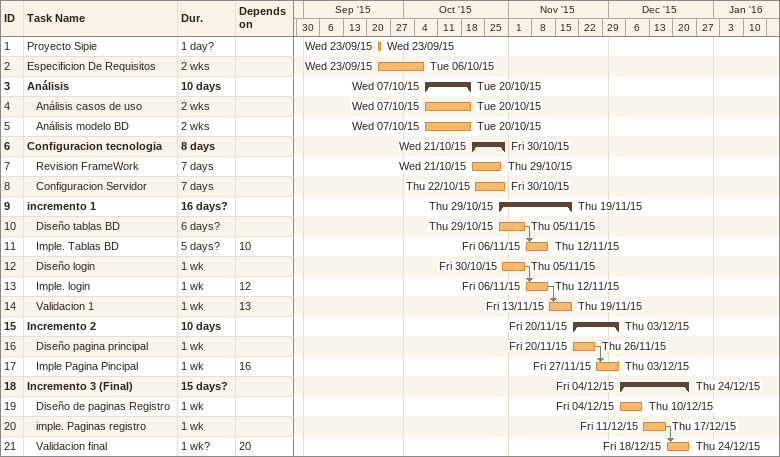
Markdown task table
| ID | Level | Task | Duration | Start | Finish | Predecessors |
|---|---|---|---|---|---|---|
| 1 | 1 | Proyecto Sipie | 1d? | 2015-09-23 | 2015-09-23 |  |
| 2 | 1 | Especificion De Requisitos | 2w | 2015-09-23 | 2015-10-06 |  |
| 3 | 1 | **Análisis** | 10d | 2015-10-07 | 2015-10-20 |  |
| 4 | 2 | Análisis casos de uso | 2w | 2015-10-07 | 2015-10-20 |  |
| 5 | 2 | Análisis modelo BD | 2w | 2015-10-07 | 2015-10-20 |  |
| 6 | 1 | **Configuracion tecnologia** | 8d | 2015-10-21 | 2015-10-30 |  |
| 7 | 2 | Revision FrameWork | 7d | 2015-10-21 | 2015-10-29 |  |
| 8 | 2 | Configuracion Servidor | 7d | 2015-10-22 | 2015-10-30 |  |
| 9 | 1 | **incremento 1** | 16d? | 2015-10-29 | 2015-11-19 |  |
| 10 | 2 | Diseño tablas BD | 6d? | 2015-10-29 | 2015-11-05 |  |
| 11 | 2 | Imple. Tablas BD | 5d? | 2015-11-06 | 2015-11-12 | 10 |
| 12 | 2 | Diseño login | 1w | 2015-10-30 | 2015-11-05 |  |
| 13 | 2 | Imple. login | 1w | 2015-11-06 | 2015-11-12 | 12 |
| 14 | 2 | Validacion 1 | 1w | 2015-11-13 | 2015-11-19 | 13 |
| 15 | 1 | **Incremento 2** | 10d | 2015-11-20 | 2015-12-03 |  |
| 16 | 2 | Diseño pagina principal | 1w | 2015-11-20 | 2015-11-26 |  |
| 17 | 2 | Imple Pagina Pincipal | 1w | 2015-11-27 | 2015-12-03 | 16 |
| 18 | 1 | **Incremento 3 (Final)** | 15d? | 2015-12-04 | 2015-12-24 |  |
| 19 | 2 | Diseño de paginas Registro | 1w | 2015-12-04 | 2015-12-10 |  |
| 20 | 2 | imple. Paginas registro | 1w | 2015-12-11 | 2015-12-17 |  |
| 21 | 2 | Validacion final | 1w? | 2015-12-18 | 2015-12-24 | 20 |
